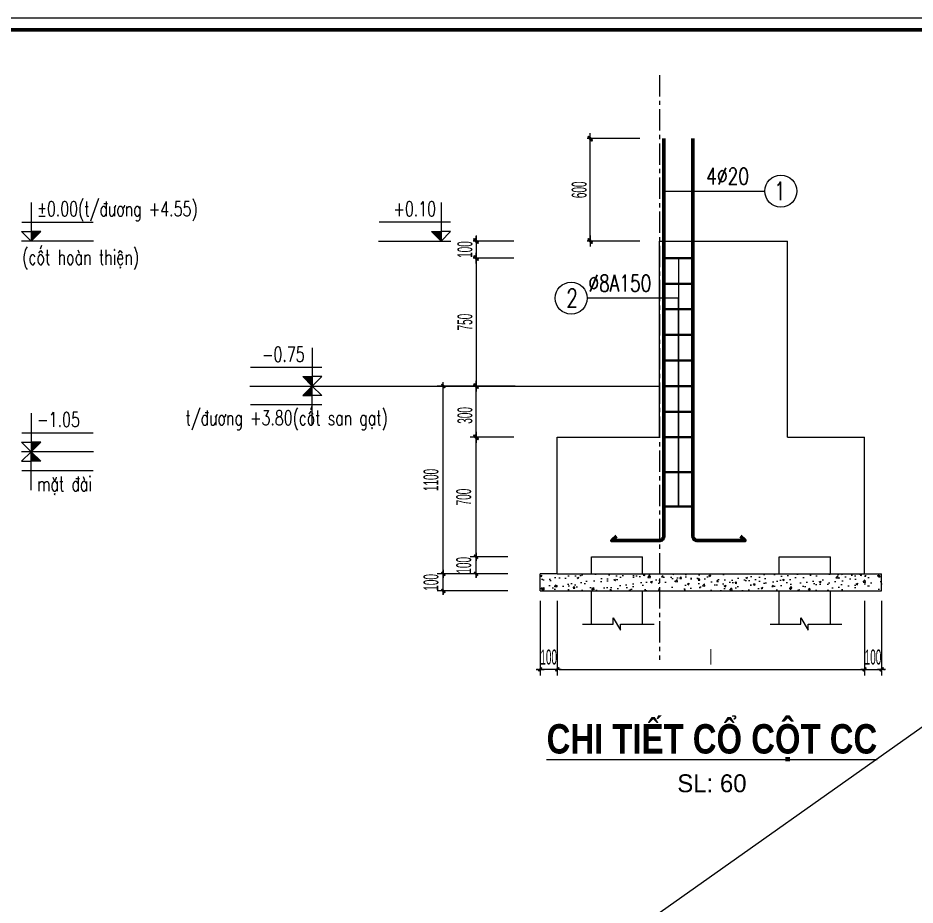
# Model space of a CAD drawing. Header units: inches. Extents: x 541671 to 837720, y 76128 to 1008472.
# Drawn here: x 608403 to 613658, y 349854 to 355051 of the extents above; entities that cross this region are included whole.
import ezdxf
from ezdxf.enums import TextEntityAlignment as Align

# ---------------------------------------------------------------- set-up
doc = ezdxf.new("R2010")
doc.units = ezdxf.units.IN
doc.header["$MEASUREMENT"] = 0
doc.header["$PDMODE"] = 32
doc.header["$PDSIZE"] = -1
doc.linetypes.add('CENTERX2', pattern=[4, 2.5, -0.5, 0.5, -0.5])
doc.linetypes.add('DASHDOT', pattern=[1, 0.5, -0.25, 0, -0.25])
doc.layers.get('0').update_dxf_attribs({"lineweight": 18})
for name, color, linetype, lineweight in [('EG Text2', 7, 'Continuous', 25), ('KICHTHUOC', 4, 'Continuous', 18), ('LC Dim', 8, 'Continuous', 18), ('LC Dim @ 1', 8, 'Continuous', 18), ('LC ISO', 153, 'Continuous', 13), ('LC Khac', 4, 'Continuous', 9), ('LC Net dam2', 6, 'Continuous', 40), ('LC Net dam3', 1, 'Continuous', 60), ('LC Net thay', 7, 'Continuous', 25), ('LC Net truc', 79, 'DASHDOT', 13), ('LC Text1', 3, 'Continuous', 20), ('LC Text2', 7, 'Continuous', 25)]:
    doc.layers.add(name, color=color, linetype=linetype, lineweight=lineweight)
doc.layers.add('KCS_Plotter', color=11, linetype='Continuous', plot=False)
doc.layers.add('Khungten_LCDI', color=7, linetype='Continuous')
doc.styles.add('EG 1', font='VHAVANB_2.TTF')
doc.styles.add('HOATBIF', font='hoatbif.shx', dxfattribs={"width": 0.5})
doc.styles.add('Khungten', font='VHAVAN_2.TTF', dxfattribs={"width": 0.8, "height": 5000})
doc.styles.add('LC 1', font='VHAVANB_2.TTF')
doc.styles.add('LC 3', font='vnsimli.shx', dxfattribs={"width": 0.75})
doc.styles.add('LC3', font='VHARIALB_3.TTF', dxfattribs={"width": 0.8})
doc.styles.add('Title', font='VHAVAN_2.TTF', dxfattribs={"width": 0.8})
doc.dimstyles.new('Copy of 1-100(1-35)', dxfattribs={"dimscale": 35, "dimtxt": 2.5, "dimasz": 0.3, "dimexe": 1, "dimexo": 1, "dimgap": 0.8, "dimtad": 1, "dimdec": 0, "dimzin": 0, "dimdsep": 46, "dimtxsty": 'HOATBIF', "dimblk1": 'DOT', "dimblk2": 'DOT', "dimsah": 1, "dimcen": -0.1, "dimdle": 1, "dimclrd": 256, "dimclre": 256, "dimclrt": 4, "dimadec": 3, "dimazin": 2, "dimtfac": 0.333333, "dimtdec": 0, "dimtix": 1, "dimtmove": 2, "dimatfit": 3, "dimldrblk": 'DOT', "dimfxl": 1, "dimtvp": 0.833333, "dimtolj": 1, "dimtzin": 0, "dimarcsym": 0})
doc.dimstyles.new('Copy of 1-35', dxfattribs={"dimscale": 35, "dimtxt": 2.5, "dimasz": 0.4, "dimexe": 0.5, "dimexo": 0, "dimgap": 0.6, "dimtad": 1, "dimdec": 0, "dimzin": 0, "dimdsep": 46, "dimtxsty": 'HOATBIF', "dimblk1": 'DOT', "dimblk2": 'DOT', "dimsah": 1, "dimcen": -1, "dimdle": 1, "dimclrd": 256, "dimclre": 256, "dimclrt": 130, "dimadec": 0, "dimazin": 0, "dimtfac": 0.333333, "dimtdec": 0, "dimtix": 1, "dimtmove": 2, "dimatfit": 3, "dimldrblk": 'DOT', "dimfxl": 0.5, "dimtvp": 0.833333, "dimtolj": 1, "dimtzin": 12, "dimarcsym": 0})

# ---------------------------------------------------------------- blocks, each defined once
blk = doc.blocks.new('CT')
at = {"layer": 'LC Khac'}
blk.add_hatch(color=252, dxfattribs=at).paths.add_polyline_path([(3.25, 1.6), (1.64, 1.6), (1.64, 0)])
at = {"layer": 'LC Khac', "color": 9, "ltscale": 50}
for p, q in [((0.05, 3.14), (12, 3.14)), ((12.09, 0), (0, 0))]:
    blk.add_line(p, q, dxfattribs=at)
for points in [[(1.64, 6.43), (1.64, 0)], [(1.64, 0), (0.03, 1.6), (1.64, 1.6)], [(1.64, 0), (3.25, 1.6), (1.64, 1.6)]]:
    blk.add_lwpolyline(points, dxfattribs=at)
at = {"layer": 'LC Khac', "color": 3, "style": 'LC 3', "width": 0.75}
blk.add_attdef('CT', (1.91, 3.5), '', height=2.2, dxfattribs=at)
blk = doc.blocks.new('lcdi fix')
at = {"layer": 'Defpoints', "lineweight": 0}
blk.add_lwpolyline([(-1200, -14850), (-1200, 14850), (40800, 14850), (40800, -14850)], close=True, dxfattribs=at)
at = {"layer": 'Khungten_LCDI', "color": 5, "lineweight": 60}
blk.add_lwpolyline([(0, -14650), (0, 14650), (40600, 14650), (40600, -14650)], close=True, dxfattribs=at)
at = {"color": 7, "style": 'Khungten', "width": 0.8}
for tag, p in [('REVISION', (39499, -10746)), ('NGAYHT', (39546, -11609))]:
    blk.add_attdef(tag, text='', height=200, dxfattribs=at).set_placement(p, align=Align.CENTER)
at = {"layer": 'LC Text1', "style": 'Title', "width": 1.824646}
for tag, p, p2 in [('TENBANVE1', (36913, -8886), (40339, -8886)), ('TENBANVE2', (36913, -9562), (40339, -9562))]:
    blk.add_attdef(tag, text='', height=250, dxfattribs=at).set_placement(p, p2, align=Align.FIT)
at = {"layer": 'LC Text1', "style": 'Title', "width": 0.7}
blk.add_attdef('SOBANVE', text='', height=250, dxfattribs=at).set_placement((39562, -13896), align=Align.CENTER)
blk = doc.blocks.new('DOT')
at = {"layer": 'KICHTHUOC'}
blk.add_line((-2.25, 0), (2.25, 0), dxfattribs=at)
at = {"layer": 'KICHTHUOC', "color": 4}
blk.add_line((-1, -1), (1, 1), dxfattribs=at)
blk.add_lwpolyline([(0.5, 1), (-1, -0.5), (-0.5, -1), (1, 0.5)], close=True, dxfattribs=at)
blk = doc.blocks.new('*D449')
at = {"layer": 'Defpoints', "color": 0, "ltscale": 2, "transparency": 16777216}
for p in [(611561.9, 351671.4), (613361.9, 351671.4), (613361.9, 351234.7)]:
    blk.add_point(p, dxfattribs=at)
at = {"layer": 'LC Dim', "lineweight": -2, "ltscale": 2, "transparency": 16777216}
for p, q in [((611561.9, 351636.4), (611561.9, 351199.7)), ((613361.9, 351636.4), (613361.9, 351199.7)), ((611572.4, 351234.7), (613351.4, 351234.7))]:
    blk.add_line(p, q, dxfattribs=at)
at = {"layer": 'LC Dim', "lineweight": -2, "ltscale": 2, "transparency": 16777216, "xscale": 10.5, "yscale": 10.5, "zscale": 10.5, "rotation": 180}
blk.add_blockref('DOT', (611561.9, 351234.7), dxfattribs=at)
at = {"layer": 'LC Dim', "lineweight": -2, "ltscale": 2, "transparency": 16777216, "xscale": 10.5, "yscale": 10.5, "zscale": 10.5}
blk.add_blockref('DOT', (613361.9, 351234.7), dxfattribs=at)
at = {"layer": 'LC Dim', "color": 4, "ltscale": 2, "transparency": 16777216, "insert": (612461.9, 351306.4), "char_height": 87.5, "attachment_point": 5, "style": 'HOATBIF'}
blk.add_mtext('\\A1;l', dxfattribs=at)
blk = doc.blocks.new('*D440')
at = {"layer": 'Defpoints', "color": 0, "ltscale": 2, "transparency": 16777216}
for p in [(611461.9, 351671.4), (611561.9, 351671.4), (611461.9, 351234.7)]:
    blk.add_point(p, dxfattribs=at)
at = {"layer": 'LC Dim', "lineweight": -2, "ltscale": 2, "transparency": 16777216}
for p, q in [((611461.9, 351636.4), (611461.9, 351199.7)), ((611561.9, 351636.4), (611561.9, 351199.7)), ((611451.4, 351234.7), (611440.9, 351234.7)), ((611561.9, 351234.7), (611461.9, 351234.7)), ((611572.4, 351234.7), (611582.9, 351234.7))]:
    blk.add_line(p, q, dxfattribs=at)
at = {"layer": 'LC Dim', "lineweight": -2, "ltscale": 2, "transparency": 16777216, "xscale": 10.5, "yscale": 10.5, "zscale": 10.5}
blk.add_blockref('DOT', (611461.9, 351234.7), dxfattribs=at)
at = {"layer": 'LC Dim', "lineweight": -2, "ltscale": 2, "transparency": 16777216, "xscale": 10.5, "yscale": 10.5, "zscale": 10.5, "rotation": 180}
blk.add_blockref('DOT', (611561.9, 351234.7), dxfattribs=at)
at = {"layer": 'LC Dim', "color": 4, "ltscale": 2, "transparency": 16777216, "insert": (611511.9, 351306.4), "char_height": 87.5, "attachment_point": 5, "style": 'HOATBIF'}
blk.add_mtext('\\A1;100', dxfattribs=at)
blk = doc.blocks.new('*D441')
at = {"layer": 'Defpoints', "color": 0, "ltscale": 2, "transparency": 16777216}
for p in [(613361.9, 351671.4), (613461.9, 351671.4), (613461.9, 351234.7)]:
    blk.add_point(p, dxfattribs=at)
at = {"layer": 'LC Dim', "lineweight": -2, "ltscale": 2, "transparency": 16777216}
for p, q in [((613361.9, 351636.4), (613361.9, 351199.7)), ((613461.9, 351636.4), (613461.9, 351199.7)), ((613351.4, 351234.7), (613340.9, 351234.7)), ((613361.9, 351234.7), (613461.9, 351234.7)), ((613472.4, 351234.7), (613482.9, 351234.7))]:
    blk.add_line(p, q, dxfattribs=at)
at = {"layer": 'LC Dim', "lineweight": -2, "ltscale": 2, "transparency": 16777216, "xscale": 10.5, "yscale": 10.5, "zscale": 10.5}
blk.add_blockref('DOT', (613361.9, 351234.7), dxfattribs=at)
at = {"layer": 'LC Dim', "lineweight": -2, "ltscale": 2, "transparency": 16777216, "xscale": 10.5, "yscale": 10.5, "zscale": 10.5, "rotation": 180}
blk.add_blockref('DOT', (613461.9, 351234.7), dxfattribs=at)
at = {"layer": 'LC Dim', "color": 4, "ltscale": 2, "transparency": 16777216, "insert": (613411.9, 351306.4), "char_height": 87.5, "attachment_point": 5, "style": 'HOATBIF'}
blk.add_mtext('\\A1;100', dxfattribs=at)
blk = doc.blocks.new('*D442')
at = {"layer": 'Defpoints', "color": 0, "ltscale": 2, "transparency": 16777216}
for p in [(610894.3, 351794.4), (611308, 351794.4), (611308, 351694.4)]:
    blk.add_point(p, dxfattribs=at)
at = {"layer": 'LC Dim', "lineweight": -2, "ltscale": 2, "transparency": 16777216}
for p, q in [((610894.3, 351804.9), (610894.3, 351815.4)), ((611273, 351794.4), (610859.3, 351794.4)), ((610894.3, 351694.4), (610894.3, 351794.4)), ((611273, 351694.4), (610859.3, 351694.4)), ((610894.3, 351683.9), (610894.3, 351673.4))]:
    blk.add_line(p, q, dxfattribs=at)
at = {"layer": 'LC Dim', "lineweight": -2, "ltscale": 2, "transparency": 16777216, "xscale": 10.5, "yscale": 10.5, "zscale": 10.5}
for p, rotation in [((610894.3, 351794.4), 270), ((610894.3, 351694.4), 90)]:
    blk.add_blockref('DOT', p, dxfattribs=dict(at, rotation=rotation))
at = {"layer": 'LC Dim', "color": 4, "ltscale": 2, "transparency": 16777216, "insert": (610822.6, 351744.4), "char_height": 87.5, "attachment_point": 5, "rotation": 90, "style": 'HOATBIF'}
blk.add_mtext('\\A1;100', dxfattribs=at)
blk = doc.blocks.new('*D443')
at = {"layer": 'Defpoints', "color": 0, "ltscale": 2, "transparency": 16777216}
for p in [(611086.2, 351894.4), (611308, 351894.4), (611308, 351794.4)]:
    blk.add_point(p, dxfattribs=at)
at = {"layer": 'LC Dim', "lineweight": -2, "ltscale": 2, "transparency": 16777216}
for p, q in [((611273, 351894.4), (611051.2, 351894.4)), ((611086.2, 351904.9), (611086.2, 351915.4)), ((611086.2, 351794.4), (611086.2, 351894.4)), ((611273, 351794.4), (611051.2, 351794.4)), ((611086.2, 351783.9), (611086.2, 351773.4))]:
    blk.add_line(p, q, dxfattribs=at)
at = {"layer": 'LC Dim', "lineweight": -2, "ltscale": 2, "transparency": 16777216, "xscale": 10.5, "yscale": 10.5, "zscale": 10.5}
for p, rotation in [((611086.2, 351894.4), 270), ((611086.2, 351794.4), 90)]:
    blk.add_blockref('DOT', p, dxfattribs=dict(at, rotation=rotation))
at = {"layer": 'LC Dim', "color": 4, "ltscale": 2, "transparency": 16777216, "insert": (611014.5, 351844.4), "char_height": 87.5, "attachment_point": 5, "rotation": 90, "style": 'HOATBIF'}
blk.add_mtext('\\A1;100', dxfattribs=at)
blk = doc.blocks.new('*D444')
at = {"layer": 'Defpoints', "color": 0, "ltscale": 2, "transparency": 16777216}
for p in [(611086.2, 352594.4), (611308, 352594.4), (611308, 351894.4)]:
    blk.add_point(p, dxfattribs=at)
at = {"layer": 'LC Dim', "lineweight": -2, "ltscale": 2, "transparency": 16777216}
for p, q in [((611273, 352594.4), (611051.2, 352594.4)), ((611086.2, 351904.9), (611086.2, 352583.9)), ((611273, 351894.4), (611051.2, 351894.4))]:
    blk.add_line(p, q, dxfattribs=at)
at = {"layer": 'LC Dim', "lineweight": -2, "ltscale": 2, "transparency": 16777216, "xscale": 10.5, "yscale": 10.5, "zscale": 10.5}
for p, rotation in [((611086.2, 352594.4), 90), ((611086.2, 351894.4), 270)]:
    blk.add_blockref('DOT', p, dxfattribs=dict(at, rotation=rotation))
at = {"layer": 'LC Dim', "color": 4, "ltscale": 2, "transparency": 16777216, "insert": (611014.5, 352244.4), "char_height": 87.5, "attachment_point": 5, "rotation": 90, "style": 'HOATBIF'}
blk.add_mtext('\\A1;700', dxfattribs=at)
blk = doc.blocks.new('*D445')
at = {"layer": 'Defpoints', "color": 0, "ltscale": 2, "transparency": 16777216}
for p in [(610894.3, 352894.4), (611350.2, 352894.4), (611308, 351794.4)]:
    blk.add_point(p, dxfattribs=at)
at = {"layer": 'LC Dim', "lineweight": -2, "ltscale": 2, "transparency": 16777216}
for p, q in [((611315.2, 352894.4), (610859.3, 352894.4)), ((610894.3, 351804.9), (610894.3, 352883.9)), ((611273, 351794.4), (610859.3, 351794.4))]:
    blk.add_line(p, q, dxfattribs=at)
at = {"layer": 'LC Dim', "lineweight": -2, "ltscale": 2, "transparency": 16777216, "xscale": 10.5, "yscale": 10.5, "zscale": 10.5}
for p, rotation in [((610894.3, 352894.4), 90), ((610894.3, 351794.4), 270)]:
    blk.add_blockref('DOT', p, dxfattribs=dict(at, rotation=rotation))
at = {"layer": 'LC Dim', "color": 4, "ltscale": 2, "transparency": 16777216, "insert": (610822.6, 352344.4), "char_height": 87.5, "attachment_point": 5, "rotation": 90, "style": 'HOATBIF'}
blk.add_mtext('\\A1;1100', dxfattribs=at)
blk = doc.blocks.new('*D446')
at = {"layer": 'Defpoints', "color": 0, "ltscale": 50, "transparency": 16777216}
for p in [(611308, 353644.4), (611086.2, 352894.4), (611308, 352894.4)]:
    blk.add_point(p, dxfattribs=at)
at = {"layer": 'LC Dim', "lineweight": -2, "ltscale": 50, "transparency": 16777216}
for p, q in [((611308, 353644.4), (611068.7, 353644.4)), ((611086.2, 353630.4), (611086.2, 352908.4)), ((611308, 352894.4), (611068.7, 352894.4))]:
    blk.add_line(p, q, dxfattribs=at)
at = {"layer": 'LC Dim', "lineweight": -2, "ltscale": 50, "transparency": 16777216, "xscale": 14, "yscale": 14, "zscale": 14}
for p, rotation in [((611086.2, 353644.4), 90), ((611086.2, 352894.4), 270)]:
    blk.add_blockref('DOT', p, dxfattribs=dict(at, rotation=rotation))
at = {"layer": 'LC Dim', "color": 130, "ltscale": 50, "transparency": 16777216, "insert": (611021.5, 353269.4), "char_height": 87.5, "attachment_point": 5, "rotation": 90, "style": 'HOATBIF'}
blk.add_mtext('\\A1;750', dxfattribs=at)
blk = doc.blocks.new('*D447')
at = {"layer": 'Defpoints', "color": 0, "ltscale": 50, "transparency": 16777216}
for p in [(611086.2, 352894.4), (611308, 352894.4), (611308, 352594.4)]:
    blk.add_point(p, dxfattribs=at)
at = {"layer": 'LC Dim', "lineweight": -2, "ltscale": 50, "transparency": 16777216}
for p, q in [((611308, 352894.4), (611068.7, 352894.4)), ((611086.2, 352608.4), (611086.2, 352880.4)), ((611308, 352594.4), (611068.7, 352594.4))]:
    blk.add_line(p, q, dxfattribs=at)
at = {"layer": 'LC Dim', "lineweight": -2, "ltscale": 50, "transparency": 16777216, "xscale": 14, "yscale": 14, "zscale": 14}
for p, rotation in [((611086.2, 352894.4), 90), ((611086.2, 352594.4), 270)]:
    blk.add_blockref('DOT', p, dxfattribs=dict(at, rotation=rotation))
at = {"layer": 'LC Dim', "color": 130, "ltscale": 50, "transparency": 16777216, "insert": (611021.5, 352722.7), "char_height": 87.5, "attachment_point": 5, "rotation": 90, "style": 'HOATBIF'}
blk.add_mtext('\\A1;300', dxfattribs=at)
blk = doc.blocks.new('*D448')
at = {"layer": 'Defpoints', "color": 0, "ltscale": 50, "transparency": 16777216}
for p in [(611308, 353744.4), (611086.2, 353644.4), (611308, 353644.4)]:
    blk.add_point(p, dxfattribs=at)
at = {"layer": 'LC Dim', "lineweight": -2, "ltscale": 50, "transparency": 16777216}
for p, q in [((611086.2, 353758.4), (611086.2, 353772.4)), ((611308, 353744.4), (611068.7, 353744.4)), ((611086.2, 353744.4), (611086.2, 353644.4)), ((611308, 353644.4), (611068.7, 353644.4)), ((611086.2, 353630.4), (611086.2, 353616.4))]:
    blk.add_line(p, q, dxfattribs=at)
at = {"layer": 'LC Dim', "lineweight": -2, "ltscale": 50, "transparency": 16777216, "xscale": 14, "yscale": 14, "zscale": 14}
for p, rotation in [((611086.2, 353744.4), 270), ((611086.2, 353644.4), 90)]:
    blk.add_blockref('DOT', p, dxfattribs=dict(at, rotation=rotation))
at = {"layer": 'LC Dim', "color": 130, "ltscale": 50, "transparency": 16777216, "insert": (611021.5, 353694.4), "char_height": 87.5, "attachment_point": 5, "rotation": 90, "style": 'HOATBIF'}
blk.add_mtext('\\A1;100', dxfattribs=at)
blk = doc.blocks.new('*D450')
at = {"layer": 'Defpoints', "color": 0, "ltscale": 50, "transparency": 16777216}
for p in [(611755.5, 354344.4), (612046, 354344.4), (612046, 353744.4)]:
    blk.add_point(p, dxfattribs=at)
at = {"layer": 'LC Dim', "lineweight": -2, "ltscale": 50, "transparency": 16777216}
for p, q in [((612046, 354344.4), (611738, 354344.4)), ((611755.5, 353758.4), (611755.5, 354330.4)), ((612046, 353744.4), (611738, 353744.4))]:
    blk.add_line(p, q, dxfattribs=at)
at = {"layer": 'LC Dim', "lineweight": -2, "ltscale": 50, "transparency": 16777216, "xscale": 14, "yscale": 14, "zscale": 14}
for p, rotation in [((611755.5, 354344.4), 90), ((611755.5, 353744.4), 270)]:
    blk.add_blockref('DOT', p, dxfattribs=dict(at, rotation=rotation))
at = {"layer": 'LC Dim', "color": 130, "ltscale": 50, "transparency": 16777216, "insert": (611690.8, 354044.4), "char_height": 87.5, "attachment_point": 5, "rotation": 90, "style": 'HOATBIF'}
blk.add_mtext('\\A1;600', dxfattribs=at)
blk = doc.blocks.new('*U430')
at = {"layer": 'LC Net dam2'}
blk.add_line((-85, 0), (85, 0), dxfattribs=at)
blk = doc.blocks.new('*U431')
at = {"layer": 'LC Dim', "color": 0, "linetype": 'ByBlock', "lineweight": -2, "transparency": 16777216}
for p in [(0, 0), (0, -150), (0, -300), (0, -450), (0, -600), (0, -750), (0, -900), (0, -1050)]:
    blk.add_blockref('*U430', p, dxfattribs=at)
blk = doc.blocks.new('*U432')
at = {"layer": 'LC Net dam2'}
blk.add_line((-85, 0), (85, 0), dxfattribs=at)
blk = doc.blocks.new('*U433')
at = {"layer": 'LC Dim', "color": 0, "linetype": 'ByBlock', "lineweight": -2, "transparency": 16777216}
for p in [(0, 0), (0, -200)]:
    blk.add_blockref('*U432', p, dxfattribs=at)
blk = doc.blocks.new('TIEUDE1')
at = {"layer": 'EG Text2', "color": 7, "style": 'EG 1'}
blk.add_attdef('TIªU§Ò', text='', height=5, dxfattribs=at).set_placement((0, 0), align=Align.BOTTOM_CENTER)
blk.add_attdef('TL', text='', height=3, dxfattribs=at).set_placement((0, -2), align=Align.TOP_CENTER)

msp = doc.modelspace()

# ---------------------------------------------------------------- hatches: boundary and pattern name
at = {"layer": 'LC Dim @ 1', "ltscale": 50}
h = msp.add_hatch(dxfattribs=at)
h.set_pattern_fill('AR-CONC', color=256, scale=15)
h.set_pattern_definition([(50, (446992.28, 8893.7), (107.589027, -9.41282), [11.25, -123.75]), (355, (446992.28, 8893.7), (-20.8127, 112.82882), [9, -99]), (100.4514, (447001.25, 8892.91), (86.776407, 103.41593), [9.56103, -105.171317]), (46.1842, (446992.28, 8923.7), (160.086157, -24.82785), [16.875, -185.625]), (96.6356, (447005.62, 8921.63), (140.199406, 146.11768), [14.34154, -157.75695]), (351.1842, (446992.28, 8923.7), (140.19929, 146.11779), [13.5, -148.5]), (21, (447007.28, 8916.2), (89.536058, -60.392834), [11.25, -123.75]), (326, (447007.28, 8916.2), (36.4973, 108.772507), [9, -99]), (71.4514, (447014.74, 8911.16), (126.033394, 48.379575), [9.56103, -105.171317]), (37.5, (446992.282, 8893.696), (1.8239783, 49.934078), [0, -97.8, 0, -100.5, 0, -99.375]), (7.5, (446992.28, 8893.696), (39.4604306, 59.161757), [0, -57.3, 0, -95.55, 0, -37.875]), (327.5, (446958.83, 8893.696), (80.0733654, -3.3832308), [0, -37.5, 0, -117, 0, -155.25]), (317.5, (446943.83, 8893.696), (87.477925, 15.015747), [0, -48.75, 0, -77.7, 0, -110.25])])
h.paths.add_polyline_path([(613461.9, 351694.4), (613461.9, 351794.4), (613361.9, 351794.4), (611561.9, 351794.4), (611461.9, 351794.4), (611461.9, 351694.4)])
h.paths.add_polyline_path([(612243.7, 351769.4), (612243.7, 351919.4), (612112.4, 351919.4), (612112.4, 351769.4)], flags=9)

# ---------------------------------------------------------------- linework, layer by layer
at = {"layer": 'KCS_Plotter', "ltscale": 50}
msp.add_line((604872, 344656.4), (619572, 355051.4), dxfattribs=at)
at = {"layer": 'LC ISO'}
for points in [[(611709.8, 351499.9), (611888.7, 351499.9), (611888.7, 351536.8), (611932.7, 351465.2), (611932.7, 351499.9), (612129.1, 351499.9)], [(612809.8, 351499.9), (612988.7, 351499.9), (612988.7, 351536.8), (613032.7, 351465.2), (613032.7, 351499.9), (613229.1, 351499.9)]]:
    msp.add_lwpolyline(points, dxfattribs=at)
at = {"layer": 'LC Net dam3'}
for points in [[(612186.9, 354344.4), (612186.9, 352014.7, -0.414214), (612161.9, 351989.7), (611881.4, 351989.7), (611908.3, 352014.8)], [(612356.9, 354344.4), (612356.9, 352014.7, 0.414214), (612381.9, 351989.7), (612662.3, 351989.7), (612635.4, 352014.8)]]:
    msp.add_lwpolyline(points, format="xyb", dxfattribs=at)
at = {"layer": 'LC Net thay', "ltscale": 2}
for p, q in [((612161.9, 353744.4), (612911.9, 353744.4)), ((612161.9, 352594.4), (612161.9, 353744.4)), ((612911.9, 352594.4), (612911.9, 353744.4)), ((610184.6, 352894.4), (612161.9, 352894.4)), ((611561.9, 352594.4), (612161.9, 352594.4)), ((611561.9, 351894.4), (611561.9, 352594.4)), ((612911.9, 352594.4), (613361.9, 352594.4)), ((613361.9, 351894.4), (613361.9, 352594.4)), ((611561.9, 351794.4), (611561.9, 351894.4)), ((611761.9, 351894.4), (612061.9, 351894.4)), ((611761.9, 351794.4), (611761.9, 351894.4)), ((612061.9, 351794.4), (612061.9, 351894.4)), ((612861.9, 351894.4), (613161.9, 351894.4)), ((612861.9, 351794.4), (612861.9, 351894.4)), ((613161.9, 351794.4), (613161.9, 351894.4)), ((613361.9, 351794.4), (613361.9, 351894.4)), ((611461.9, 351694.4), (611461.9, 351794.4)), ((611561.9, 351794.4), (611461.9, 351794.4)), ((611561.9, 351794.4), (613361.9, 351794.4)), ((613361.9, 351794.4), (613461.9, 351794.4)), ((613461.9, 351694.4), (613461.9, 351794.4)), ((611461.9, 351694.4), (613461.9, 351694.4)), ((611761.9, 351499.9), (611761.9, 351694.4)), ((612061.9, 351499.9), (612061.9, 351694.4)), ((612861.9, 351499.9), (612861.9, 351694.4)), ((613161.9, 351499.9), (613161.9, 351694.4))]:
    msp.add_line(p, q, dxfattribs=at)
at = {"layer": 'LC Net truc', "linetype": 'CENTERX2', "ltscale": 50}
msp.add_line((612161.9, 354716.4), (612161.9, 351289.9), dxfattribs=at)
at = {"layer": 'LC Text2', "ltscale": 100}
for centre in [(612871.7, 354036.9), (611643.9, 353409.9)]:
    msp.add_circle(centre, 93.6, dxfattribs=at)

# ---------------------------------------------------------------- block references
at = {"layer": 'LC Dim'}
for name, p in [('*U431', (612271.9, 353644.4)), ('*U433', (612271.9, 352389.9))]:
    msp.add_blockref(name, p, dxfattribs=at)
at = {"layer": 'LC Net thay', "xscale": 0.3500000090783435, "yscale": 0.3500000090783435, "zscale": 0.3500000090783435}
msp.add_blockref('lcdi fix', (605292, 349853.9), dxfattribs=at)
at = {"layer": 'LC Text1'}
ref = msp.add_blockref('CT', (608422.7, 353744.4), dxfattribs=dict(at, xscale=35.0000000000455, yscale=35.0000000000455, zscale=35.0000000000455))
ref.add_attrib('CT', '%%P0.00(t/®\xad¬ng +4.55)', (608515.1, 353889.3), dxfattribs={"color": 3, "height": 86.806, "style": 'LC 3', "width": 0.7})
ref = msp.add_blockref('CT', (610938.7, 353744.4), dxfattribs=dict(at, xscale=-35.0000000000455, yscale=35.0000000000455, zscale=35.0000000000455))
ref.add_attrib('CT', '+0.10', (610602.2, 353889.3), dxfattribs={"color": 3, "height": 86.81, "style": 'LC 3', "width": 0.7})
ref = msp.add_blockref('CT', (610184.6, 352894.4), dxfattribs=dict(at, xscale=-35.0000000000455, yscale=35.0000000000455, zscale=35.0000000000455))
ref.add_attrib('CT', '-0.75', (609831.8, 353037.3), dxfattribs={"color": 3, "height": 86.81, "style": 'LC 3', "width": 0.7})
ref = msp.add_blockref('CT', (610184.6, 352894.4), dxfattribs=dict(at, xscale=35.0000000000455, yscale=35.0000000000455, zscale=35.0000000000455, rotation=180))
ref.add_attrib('CT', 't/®\xad¬ng +3.80(cèt san g¹t)', (609384, 352664.7), dxfattribs={"color": 3, "height": 86.806, "style": 'LC 3', "width": 0.7})
ref = msp.add_blockref('CT', (608422.7, 352509.9), dxfattribs=dict(at, xscale=35.0000000000455, yscale=35.0000000000455, zscale=35.0000000000455))
ref.add_attrib('CT', '-1.05', (608515.1, 352654.8), dxfattribs={"color": 3, "height": 86.81, "style": 'LC 3', "width": 0.7})
ref = msp.add_blockref('CT', (608422.7, 352509.9), dxfattribs=dict(at, xscale=-35.0000000000455, yscale=35.0000000000455, zscale=35.0000000000455, rotation=180))
ref.add_attrib('CT', 'mÆt ®µi', (608515.1, 352278.1), dxfattribs={"color": 3, "height": 86.81, "style": 'LC 3', "width": 0.7})
at = {"layer": 'LC Text2'}
ref = msp.add_blockref('TIEUDE1', (612468.2, 350689.9), dxfattribs=dict(at, xscale=35.00000000007505, yscale=35.00000000007505, zscale=35.00000000007505))
ref.add_attrib('TIªU§Ò', '%%uchi tiÕt cæ cét cc', dxfattribs={"color": 7, "height": 172.355, "style": 'LC3', "width": 0.8}).set_placement((612468.2, 350689.9), align=Align.BOTTOM_CENTER)
ref.add_attrib('TL', 'sl: 60', dxfattribs={"color": 7, "height": 105, "style": 'LC 1'}).set_placement((612468.2, 350619.9), align=Align.TOP_CENTER)

# ---------------------------------------------------------------- texts
at = {"layer": 'LC Text1', "color": 3, "style": 'LC 3', "width": 0.7}
msp.add_text('(cèt hoµn thiÖn)', height=87.5, dxfattribs=at).set_placement((608427.3, 353605.8))
at = {"layer": 'LC Text2', "linetype": 'ByBlock', "style": 'LC 3', "width": 0.75}
for s, p in [('4%%C20', (612435.4, 354075.7)), ('%%C8A150', (611744.6, 353448.7))]:
    msp.add_text(s, height=97.22, dxfattribs=at).set_placement(p)
at = {"layer": 'LC Text2', "ltscale": 100, "style": 'LC 3', "width": 0.75}
for s, p in [('1', (612866.4, 354036.9)), ('2', (611649.2, 353409.9))]:
    msp.add_text(s, height=106.9, dxfattribs=at).set_placement(p, align=Align.MIDDLE_CENTER)

# ---------------------------------------------------------------- dimensions: what is measured, and where the dimension line sits
at = {"layer": 'LC Dim', "ltscale": 50}
for base, p1, p2, picture, middle in [((611755.5, 354344.4), (612046, 353744.4), (612046, 354344.4), '*D450', (611690.8, 354044.4)), ((611086.2, 353644.4), (611308, 353744.4), (611308, 353644.4), '*D448', (611021.5, 353694.4)), ((611086.2, 352894.4), (611308, 353644.4), (611308, 352894.4), '*D446', (611021.5, 353269.4))]:
    dim = msp.add_linear_dim(base=base, p1=p1, p2=p2, angle=90, dimstyle='Copy of 1-35', dxfattribs=at)
    dim.commit()
    dim.dimension.update_dxf_attribs({"geometry": picture, "text_midpoint": middle})
at = {"layer": 'LC Dim', "ltscale": 2}
for base, p1, p2, picture, middle in [((610894.3, 352894.4), (611308, 351794.4), (611350.2, 352894.4), '*D445', (610822.6, 352344.4)), ((611086.2, 352594.4), (611308, 351894.4), (611308, 352594.4), '*D444', (611014.5, 352244.4)), ((611086.2, 351894.4), (611308, 351794.4), (611308, 351894.4), '*D443', (611014.5, 351844.4)), ((610894.3, 351794.4), (611308, 351694.4), (611308, 351794.4), '*D442', (610822.6, 351744.4))]:
    dim = msp.add_linear_dim(base=base, p1=p1, p2=p2, angle=90, dimstyle='Copy of 1-100(1-35)', dxfattribs=at)
    dim.commit()
    dim.dimension.update_dxf_attribs({"geometry": picture, "text_midpoint": middle})
at = {"layer": 'LC Dim', "ltscale": 50}
dim = msp.add_linear_dim(base=(611086.2, 352894.4), p1=(611308, 352594.4), p2=(611308, 352894.4), angle=90, dimstyle='Copy of 1-35', dxfattribs=at)
dim.commit()
dim.dimension.update_dxf_attribs({"geometry": '*D447', "text_midpoint": (611021.5, 352722.7), "dimtype": 128})
at = {"layer": 'LC Dim', "ltscale": 2}
for base, p1, p2, picture, middle in [((611461.9, 351234.7), (611561.9, 351671.4), (611461.9, 351671.4), '*D440', (611511.9, 351306.4)), ((613461.9, 351234.7), (613361.9, 351671.4), (613461.9, 351671.4), '*D441', (613411.9, 351306.4))]:
    dim = msp.add_linear_dim(base=base, p1=p1, p2=p2, dimstyle='Copy of 1-100(1-35)', dxfattribs=at)
    dim.commit()
    dim.dimension.update_dxf_attribs({"geometry": picture, "text_midpoint": middle})
dim = msp.add_linear_dim(base=(613361.9, 351234.7), p1=(611561.9, 351671.4), p2=(613361.9, 351671.4), text='l', dimstyle='Copy of 1-100(1-35)', dxfattribs=at)
dim.commit()
dim.dimension.update_dxf_attribs({"geometry": '*D449', "text_midpoint": (612461.9, 351306.4)})

# ---------------------------------------------------------------- leaders
at = {"layer": 'LC Dim', "ltscale": 50}
for points, override in [([(612186.9, 354036.9), (612778, 354036.9)], {"dimgap": 0.8, "dimtad": 1, "dimfxl": 0.5, "dimtfill": 1, "dimarcsym": 1}), ([(612356.9, 354036.9), (612778, 354036.9)], {"dimgap": 0.8, "dimtad": 1, "dimfxl": 0.5, "dimtfill": 1, "dimarcsym": 1}), ([(612271.9, 353644.4), (612271.9, 352189.9)], {"dimfxl": 0.5, "dimtfill": 1, "dimarcsym": 1}), ([(612271.9, 352189.9), (612271.9, 353409.9), (611737.5, 353409.9)], {"dimfxl": 0.5, "dimtfill": 1, "dimarcsym": 1})]:
    msp.add_leader(points, dimstyle='Copy of 1-100(1-35)', override=override, dxfattribs=at)

doc.saveas('drawing.dxf')
